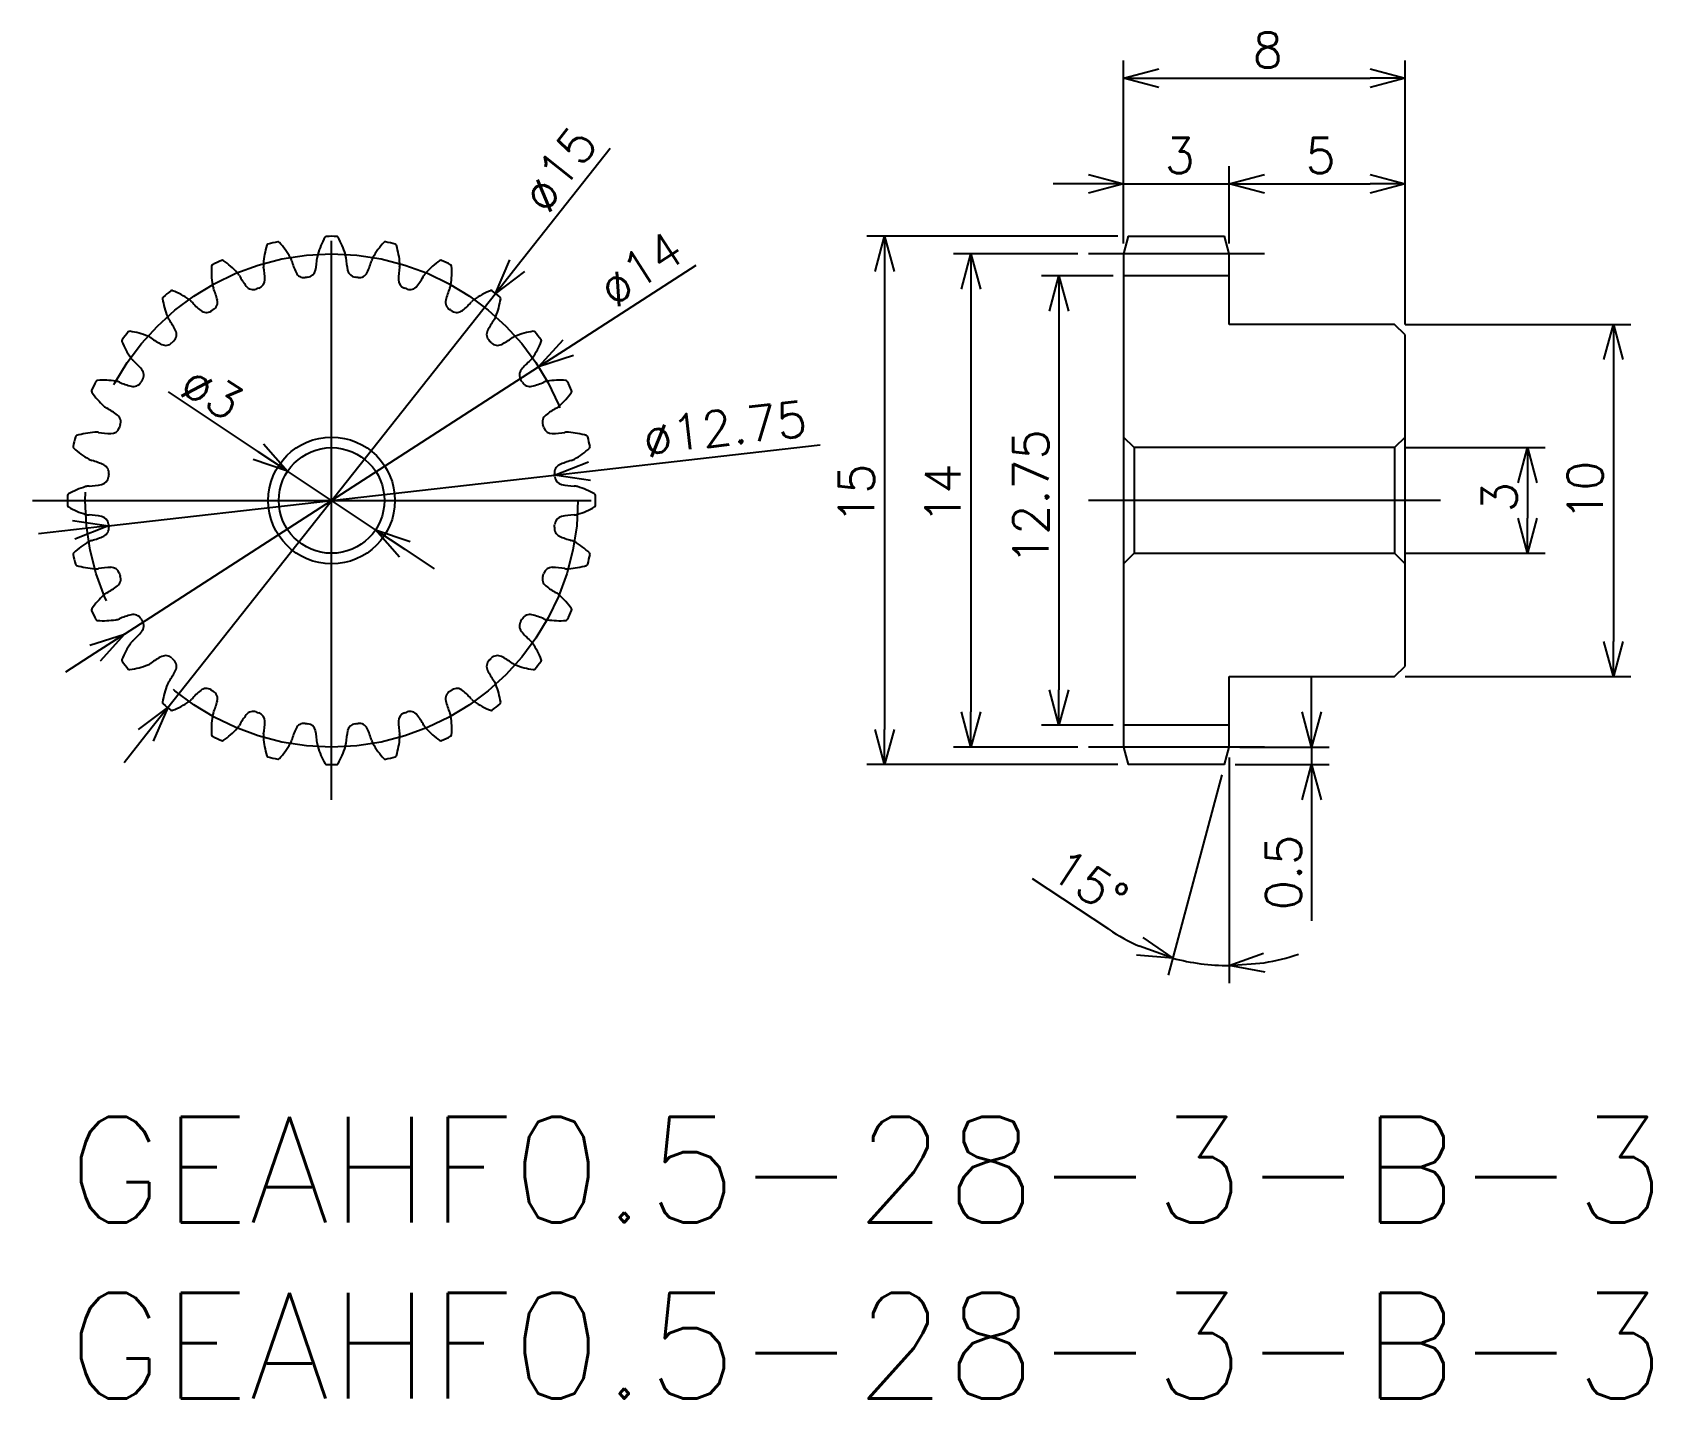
# Model space of a CAD drawing. Extents: x -1 to 45, y -8 to 30.8.
import ezdxf

# ---------------------------------------------------------------- set-up
doc = ezdxf.new("R2010")
doc.units = 0
doc.header["$LTSCALE"] = 0.5
doc.header["$PDMODE"] = 35
doc.linetypes.add('CENTER', pattern=[50.8, 31.75, -6.35, 6.35, -6.35])
doc.layers.get('0').update_dxf_attribs({"linetype": 'CONTINUOUS'})
doc.layers.get('DEFPOINTS').update_dxf_attribs({"linetype": 'CONTINUOUS'})
for name, color, linetype in [('MSM_CENTER', 1, 'CENTER'), ('MSM_CONTINUOUS', 7, 'CONTINUOUS'), ('MSM_DIMENSION', 2, 'CONTINUOUS'), ('MSM_PART_NUMBER', 7, 'CONTINUOUS')]:
    doc.layers.add(name, color=color, linetype=linetype)
doc.styles.get("Standard").update_dxf_attribs({"font": 'txt.shx', "height": 1, "bigfont": 'bigfont.shx'})
doc.dimstyles.new('MISUMI', dxfattribs={"dimtxt": 3, "dimasz": 1, "dimexe": 0.5, "dimexo": 0.3, "dimgap": 0.3, "dimtad": 3, "dimblk": 'OPEN30', "dimcen": 2.5, "dimclrd": 256, "dimclre": 256, "dimclrt": 256, "dimazin": 3, "dimtfac": 1, "dimtmove": 0, "dimatfit": 3})

# ---------------------------------------------------------------- blocks, each defined once
blk = doc.blocks.new('_OPEN30')
at = {"color": 0, "linetype": 'BYBLOCK'}
for p, q in [((-1, 0.268), (0, 0)), ((0, 0), (-1, -0.268)), ((0, 0), (-1, 0))]:
    blk.add_line(p, q, dxfattribs=at)
blk = doc.blocks.new('*D47')
at = {"layer": 'DEFPOINTS', "color": 0}
for p in [(13.834, 18.219), (1.166, 16.781)]:
    blk.add_point(p, dxfattribs=at)
at = {"layer": 'MSM_DIMENSION'}
for p, q in [((14.828, 18.332), (21.377, 19.076)), ((1.166, 16.781), (13.834, 18.219)), ((0.172, 16.668), (-0.822, 16.555))]:
    blk.add_line(p, q, dxfattribs=at)
for p, rotation in [((13.834, 18.219), 186.4791100140322), ((1.166, 16.781), 6.47911001403217)]:
    blk.add_blockref('_OPEN30', p, dxfattribs=dict(at, rotation=rotation))
at = {"layer": 'MSM_DIMENSION', "linetype": 'CONTINUOUS'}
blk.add_text('ø12.75', height=1, rotation=6.4791, dxfattribs=at).set_placement((16.409, 18.814))
blk = doc.blocks.new('*D48')
at = {"layer": 'DEFPOINTS', "color": 0}
for p in [(13.382, 21.295), (1.618, 13.705)]:
    blk.add_point(p, dxfattribs=at)
at = {"layer": 'MSM_DIMENSION'}
for p, q in [((14.223, 21.837), (17.854, 24.179)), ((1.618, 13.705), (13.382, 21.295)), ((0.777, 13.163), (-0.063, 12.621))]:
    blk.add_line(p, q, dxfattribs=at)
for p, rotation in [((13.382, 21.295), 212.824798467498), ((1.618, 13.705), 32.82479846749797)]:
    blk.add_blockref('_OPEN30', p, dxfattribs=dict(at, rotation=rotation))
at = {"layer": 'MSM_DIMENSION', "linetype": 'CONTINUOUS'}
blk.add_text('ø14', height=1, rotation=32.8248, dxfattribs=at).set_placement((15.478, 23.004))
blk = doc.blocks.new('*D49')
at = {"layer": 'DEFPOINTS', "color": 0}
for p in [(12.154, 23.381), (2.846, 11.619)]:
    blk.add_point(p, dxfattribs=at)
at = {"layer": 'MSM_DIMENSION'}
for p, q in [((12.775, 24.165), (15.417, 27.504)), ((2.846, 11.619), (12.154, 23.381)), ((2.225, 10.835), (1.605, 10.051))]:
    blk.add_line(p, q, dxfattribs=at)
for p, rotation in [((12.154, 23.381), 231.6422962013465), ((2.846, 11.619), 51.64229620134647)]:
    blk.add_blockref('_OPEN30', p, dxfattribs=dict(at, rotation=rotation))
at = {"layer": 'MSM_DIMENSION', "linetype": 'CONTINUOUS'}
blk.add_text('ø15', height=1, rotation=51.6423, dxfattribs=at).set_placement((13.548, 25.626))
blk = doc.blocks.new('*D55')
at = {"layer": 'DEFPOINTS', "color": 0}
for p in [(33, 26.492), (30, 24.5), (33, 24.5)]:
    blk.add_point(p, dxfattribs=at)
at = {"layer": 'MSM_DIMENSION'}
for p, q in [((30, 24.8), (30, 26.992)), ((33, 24.8), (33, 26.992)), ((29, 26.492), (28, 26.492)), ((30, 26.492), (33, 26.492)), ((34, 26.492), (35, 26.492))]:
    blk.add_line(p, q, dxfattribs=at)
blk.add_blockref('_OPEN30', (30, 26.492), dxfattribs=at)
at = {"layer": 'MSM_DIMENSION', "rotation": 180}
blk.add_blockref('_OPEN30', (33, 26.492), dxfattribs=at)
at = {"layer": 'MSM_DIMENSION', "linetype": 'CONTINUOUS'}
blk.add_text('3', height=1, dxfattribs=at).set_placement((31.167, 26.792))
blk = doc.blocks.new('*D56')
at = {"layer": 'DEFPOINTS', "color": 0}
for p in [(38, 26.492), (33, 24.5), (38, 22.2)]:
    blk.add_point(p, dxfattribs=at)
at = {"layer": 'MSM_DIMENSION'}
for p, q in [((33, 24.8), (33, 26.992)), ((38, 22.5), (38, 26.992)), ((34, 26.492), (37, 26.492))]:
    blk.add_line(p, q, dxfattribs=at)
at = {"layer": 'MSM_DIMENSION', "rotation": 180}
blk.add_blockref('_OPEN30', (33, 26.492), dxfattribs=at)
at = {"layer": 'MSM_DIMENSION'}
blk.add_blockref('_OPEN30', (38, 26.492), dxfattribs=at)
at = {"layer": 'MSM_DIMENSION', "linetype": 'CONTINUOUS'}
blk.add_text('5', height=1, dxfattribs=at).set_placement((35.167, 26.792))
blk = doc.blocks.new('*D58')
at = {"layer": 'DEFPOINTS', "color": 0}
for p in [(38, 29.49), (30, 24.5), (38, 22.2)]:
    blk.add_point(p, dxfattribs=at)
at = {"layer": 'MSM_DIMENSION'}
for p, q in [((30, 24.8), (30, 29.99)), ((38, 22.5), (38, 29.99)), ((31, 29.49), (37, 29.49))]:
    blk.add_line(p, q, dxfattribs=at)
at = {"layer": 'MSM_DIMENSION', "rotation": 180}
blk.add_blockref('_OPEN30', (30, 29.49), dxfattribs=at)
at = {"layer": 'MSM_DIMENSION'}
blk.add_blockref('_OPEN30', (38, 29.49), dxfattribs=at)
at = {"layer": 'MSM_DIMENSION', "linetype": 'CONTINUOUS'}
blk.add_text('8', height=1, dxfattribs=at).set_placement((33.667, 29.79))
blk = doc.blocks.new('*D59')
at = {"layer": 'DEFPOINTS', "color": 0}
for p in [(30, 23.875), (28.164, 11.125), (30, 11.125)]:
    blk.add_point(p, dxfattribs=at)
at = {"layer": 'MSM_DIMENSION'}
for p, q in [((29.7, 23.875), (27.664, 23.875)), ((28.164, 22.875), (28.164, 12.125)), ((29.7, 11.125), (27.664, 11.125))]:
    blk.add_line(p, q, dxfattribs=at)
for p, rotation in [((28.164, 23.875), 90), ((28.164, 11.125), 270)]:
    blk.add_blockref('_OPEN30', p, dxfattribs=dict(at, rotation=rotation))
at = {"layer": 'MSM_DIMENSION', "linetype": 'CONTINUOUS'}
blk.add_text('12.75', height=1, rotation=90, dxfattribs=at).set_placement((27.864, 15.667))
blk = doc.blocks.new('*D60')
at = {"layer": 'DEFPOINTS', "color": 0}
for p in [(29, 24.5), (25.664, 10.5), (29, 10.5)]:
    blk.add_point(p, dxfattribs=at)
at = {"layer": 'MSM_DIMENSION'}
for p, q in [((28.7, 24.5), (25.164, 24.5)), ((25.664, 23.5), (25.664, 11.5)), ((28.7, 10.5), (25.164, 10.5))]:
    blk.add_line(p, q, dxfattribs=at)
for p, rotation in [((25.664, 24.5), 90), ((25.664, 10.5), 270)]:
    blk.add_blockref('_OPEN30', p, dxfattribs=dict(at, rotation=rotation))
at = {"layer": 'MSM_DIMENSION', "linetype": 'CONTINUOUS'}
blk.add_text('14', height=1, rotation=90, dxfattribs=at).set_placement((25.364, 16.833))
blk = doc.blocks.new('*D61')
at = {"layer": 'DEFPOINTS', "color": 0}
for p in [(30.134, 25), (23.21, 10), (30.134, 10)]:
    blk.add_point(p, dxfattribs=at)
at = {"layer": 'MSM_DIMENSION'}
for p, q in [((29.834, 25), (22.71, 25)), ((23.21, 24), (23.21, 11)), ((29.834, 10), (22.71, 10))]:
    blk.add_line(p, q, dxfattribs=at)
for p, rotation in [((23.21, 25), 90), ((23.21, 10), 270)]:
    blk.add_blockref('_OPEN30', p, dxfattribs=dict(at, rotation=rotation))
at = {"layer": 'MSM_DIMENSION', "linetype": 'CONTINUOUS'}
blk.add_text('15', height=1, rotation=90, dxfattribs=at).set_placement((22.91, 16.833))
blk = doc.blocks.new('*D62')
at = {"layer": 'DEFPOINTS', "color": 0}
for p in [(37.7, 19), (37.7, 16), (41.475, 16)]:
    blk.add_point(p, dxfattribs=at)
at = {"layer": 'MSM_DIMENSION'}
for p, q in [((38, 19), (41.975, 19)), ((41.475, 18), (41.475, 17)), ((38, 16), (41.975, 16))]:
    blk.add_line(p, q, dxfattribs=at)
for p, rotation in [((41.475, 19), 90), ((41.475, 16), 270)]:
    blk.add_blockref('_OPEN30', p, dxfattribs=dict(at, rotation=rotation))
at = {"layer": 'MSM_DIMENSION', "linetype": 'CONTINUOUS'}
blk.add_text('3', height=1, rotation=90, dxfattribs=at).set_placement((41.175, 17.167))
blk = doc.blocks.new('*D63')
at = {"layer": 'DEFPOINTS', "color": 0}
for p in [(37.7, 22.5), (37.7, 12.5), (43.913, 12.5)]:
    blk.add_point(p, dxfattribs=at)
at = {"layer": 'MSM_DIMENSION'}
for p, q in [((38, 22.5), (44.413, 22.5)), ((43.913, 21.5), (43.913, 13.5)), ((38, 12.5), (44.413, 12.5))]:
    blk.add_line(p, q, dxfattribs=at)
for p, rotation in [((43.913, 22.5), 90), ((43.913, 12.5), 270)]:
    blk.add_blockref('_OPEN30', p, dxfattribs=dict(at, rotation=rotation))
at = {"layer": 'MSM_DIMENSION', "linetype": 'CONTINUOUS'}
blk.add_text('10', height=1, rotation=90, dxfattribs=at).set_placement((43.613, 16.917))
blk = doc.blocks.new('*D97')
at = {"layer": 'DEFPOINTS', "color": 0}
for p in [(33, 10.5), (32.866, 10), (35.34, 10)]:
    blk.add_point(p, dxfattribs=at)
at = {"layer": 'MSM_DIMENSION'}
for p, q in [((35.34, 11.5), (35.34, 12.5)), ((33.3, 10.5), (35.84, 10.5)), ((35.34, 10.5), (35.34, 10)), ((33.166, 10), (35.84, 10)), ((35.34, 9), (35.34, 5.567))]:
    blk.add_line(p, q, dxfattribs=at)
for p, rotation in [((35.34, 10.5), 270), ((35.34, 10), 90)]:
    blk.add_blockref('_OPEN30', p, dxfattribs=dict(at, rotation=rotation))
at = {"layer": 'MSM_DIMENSION', "linetype": 'CONTINUOUS'}
blk.add_text('0.5', height=1, rotation=90, dxfattribs=at).set_placement((35.04, 5.867))
blk = doc.blocks.new('*D98')
at = {"layer": 'DEFPOINTS', "color": 0}
for p in [(33, 12.5), (33, 10.5), (33, 10.5), (32.866, 10), (32.459, 4.318)]:
    blk.add_point(p, dxfattribs=at)
at = {"layer": 'MSM_DIMENSION'}
for p, q in [((33, 10.2), (33, 3.795)), ((32.788, 9.71), (31.265, 4.023)), ((29.576, 5.325), (27.408, 6.759))]:
    blk.add_line(p, q, dxfattribs=at)
for start, end in [(236.5137, 245.7568), (279.2432, 288.4863), (255, 270)]:
    blk.add_arc((33, 10.5), 6.205, start, end, dxfattribs=at)
for p, rotation in [((31.394, 4.506), 340.3784159040306), ((33, 4.295), 184.6215840959696)]:
    blk.add_blockref('_OPEN30', p, dxfattribs=dict(at, rotation=rotation))
at = {"layer": 'MSM_DIMENSION', "linetype": 'CONTINUOUS'}
blk.add_text('15°', height=1, rotation=326.5137, dxfattribs=at).set_placement((27.824, 6.844))
blk = doc.blocks.new('*D99')
at = {"layer": 'DEFPOINTS', "color": 0}
for p in [(6.251, 18.331), (8.749, 16.669)]:
    blk.add_point(p, dxfattribs=at)
at = {"layer": 'MSM_DIMENSION'}
for p, q in [((5.419, 18.885), (2.865, 20.584)), ((8.749, 16.669), (6.251, 18.331)), ((9.581, 16.115), (10.414, 15.561))]:
    blk.add_line(p, q, dxfattribs=at)
for p, rotation in [((6.251, 18.331), 326.3632216644561), ((8.749, 16.669), 146.3632216644561)]:
    blk.add_blockref('_OPEN30', p, dxfattribs=dict(at, rotation=rotation))
at = {"layer": 'MSM_DIMENSION', "linetype": 'CONTINUOUS'}
blk.add_text('ø3', height=1, rotation=326.3632, dxfattribs=at).set_placement((3.143, 20.639))

msp = doc.modelspace()

# ---------------------------------------------------------------- linework, layer by layer
at = {"layer": 'MSM_CENTER'}
for p, q in [((7.5, 9), (7.5, 26)), ((34, 24.5), (29, 24.5)), ((-1, 17.5), (16, 17.5)), ((39, 17.5), (29, 17.5)), ((34, 10.5), (29, 10.5))]:
    msp.add_line(p, q, dxfattribs=at)
msp.add_circle((7.5, 17.5), 7, dxfattribs=at)
at = {"layer": 'MSM_CONTINUOUS'}
for p, q in [((30.134, 25), (30, 24.5)), ((30.134, 25), (32.866, 25)), ((33, 24.5), (32.866, 25)), ((30, 24.5), (30, 10.5)), ((33, 22.5), (33, 24.5)), ((33, 23.875), (30, 23.875)), ((37.7, 22.5), (33, 22.5)), ((38, 22.2), (37.7, 22.5)), ((38, 12.8), (38, 22.2)), ((30.3, 19), (30, 19.3)), ((30.3, 19), (30.3, 16)), ((37.7, 19), (30.3, 19)), ((38, 19.3), (37.7, 19)), ((37.7, 19), (37.7, 16)), ((30, 15.7), (30.3, 16)), ((30.3, 16), (37.7, 16)), ((37.7, 16), (38, 15.7)), ((33, 10.5), (33, 12.5)), ((33, 12.5), (37.7, 12.5)), ((37.7, 12.5), (38, 12.8)), ((33, 11.125), (30, 11.125)), ((30, 10.5), (30.134, 10)), ((32.866, 10), (33, 10.5)), ((32.866, 10), (30.134, 10))]:
    msp.add_line(p, q, dxfattribs=at)
for radius in [1.8, 1.5]:
    msp.add_circle((7.5, 17.5), radius, dxfattribs=at)
for centre, radius, start, end in [((7.5, 17.5), 7.5, 101.7752, 103.9391), ((5.98, 24.793), 0.05, 42.6218, 101.7752), ((9.341, 23.815), 2.333, 150.2353, 163.2143), ((7.359, 24.949), 0.05, 91.082, 150.2353), ((7.5, 17.5), 7.5, 88.918, 91.082), ((7.641, 24.949), 0.05, 29.7646, 88.918), ((5.659, 23.815), 2.333, 16.7857, 29.7647), ((9.02, 24.793), 0.05, 78.2248, 137.3782), ((7.5, 17.5), 7.5, 76.0609, 78.2248), ((7.89, 24.067), 2.333, 163.0925, 176.0714), ((5.705, 24.731), 0.05, 103.9391, 163.0925), ((4.299, 23.247), 2.333, 29.6429, 42.6218), ((5.971, 24.198), 0.41, 15.4718, 29.6429), ((4.939, 24.488), 2.154, 347.884, 357.3854), ((7.5, 24.371), 0.41, 163.2143, 177.3854), ((7.5, 24.371), 0.41, 2.6146, 16.7857), ((10.061, 24.488), 2.154, 182.6146, 192.116), ((9.029, 24.198), 0.41, 150.3571, 164.5282), ((10.701, 23.247), 2.333, 137.3782, 150.3571), ((9.295, 24.731), 0.05, 16.9075, 76.0609), ((7.11, 24.067), 2.333, 3.9286, 16.9075), ((6.419, 23.989), 2.333, 175.9496, 188.9286), ((4.141, 24.15), 0.05, 116.7963, 175.9496), ((7.5, 17.5), 7.5, 114.6323, 116.7963), ((4.395, 24.272), 0.05, 55.4789, 114.6323), ((3.101, 22.391), 2.333, 42.5, 55.4789), ((4.519, 23.69), 0.41, 28.3289, 42.5), ((5.971, 24.198), 0.41, 176.0714, 190.2425), ((3.448, 23.742), 2.154, 0.7411, 10.2425), ((8.442, 24.882), 2.154, 195.4717, 204.9732), ((6.716, 24.078), 0.25, 204.9732, 276.7945), ((6.8, 24.088), 0.25, 276.0626, 347.884), ((8.2, 24.088), 0.25, 192.116, 263.9374), ((8.284, 24.078), 0.25, 263.2055, 335.0269), ((6.558, 24.882), 2.154, 335.0269, 344.5283), ((11.552, 23.742), 2.154, 169.7575, 179.2589), ((9.029, 24.198), 0.41, 349.7575, 3.9286), ((10.481, 23.69), 0.41, 137.5, 151.6711), ((11.899, 22.391), 2.333, 124.5211, 137.5), ((10.605, 24.272), 0.05, 65.3677, 124.5211), ((7.5, 17.5), 7.5, 63.2037, 65.3677), ((10.859, 24.15), 0.05, 4.0503, 63.2037), ((8.581, 23.989), 2.333, 351.0714, 4.0504), ((2.966, 23.411), 0.05, 68.3361, 127.4895), ((4.519, 23.69), 0.41, 188.9286, 203.0997), ((2.161, 22.684), 2.154, 13.5983, 23.0997), ((6.776, 24.907), 2.154, 208.3289, 217.8303), ((5.272, 23.739), 0.25, 217.8303, 289.6517), ((7.5, 17.5), 6.375, 108.9198, 109.6517), ((5.352, 23.767), 0.25, 288.9198, 0.7411), ((7.5, 17.5), 6.375, 96.0626, 96.7945), ((7.5, 17.5), 6.375, 83.2055, 83.9374), ((9.648, 23.767), 0.25, 179.2589, 251.0802), ((7.5, 17.5), 6.375, 70.3483, 71.0802), ((9.728, 23.739), 0.25, 250.3483, 322.1697), ((8.224, 24.907), 2.154, 322.1697, 331.6711), ((12.839, 22.684), 2.154, 156.9003, 166.4017), ((10.481, 23.69), 0.41, 336.9003, 351.0714), ((12.034, 23.411), 0.05, 52.5106, 111.6639), ((2.746, 23.236), 0.05, 129.6534, 188.8068), ((5.002, 23.585), 2.333, 188.8068, 201.7857), ((7.5, 17.5), 7.5, 127.4895, 129.6534), ((2.123, 21.289), 2.333, 55.3571, 68.3361), ((3.216, 22.872), 0.41, 41.186, 55.3572), ((5.146, 24.56), 2.154, 221.186, 230.6874), ((4.011, 23.132), 0.25, 301.7769, 13.5983), ((10.989, 23.132), 0.25, 166.4017, 238.2231), ((9.854, 24.56), 2.154, 309.3126, 318.814), ((11.784, 22.872), 0.41, 124.6428, 138.814), ((12.877, 21.289), 2.333, 111.6639, 124.6429), ((7.5, 17.5), 7.5, 50.3466, 52.5105), ((9.998, 23.585), 2.333, 338.2143, 351.1932), ((12.254, 23.236), 0.05, 351.1932, 50.3466), ((3.216, 22.872), 0.41, 201.7857, 215.9568), ((1.141, 21.366), 2.154, 26.4554, 35.9568), ((3.94, 23.087), 0.25, 230.6874, 302.5088), ((7.5, 17.5), 6.375, 121.7769, 122.5088), ((7.5, 17.5), 6.375, 57.4912, 58.2231), ((11.06, 23.087), 0.25, 237.4912, 309.3126), ((13.859, 21.366), 2.154, 144.0432, 153.5446), ((11.784, 22.872), 0.41, 324.0432, 338.2143), ((7.5, 17.5), 7.5, 140.3466, 142.5105), ((1.764, 22.254), 0.05, 81.1932, 140.3466), ((1.415, 19.998), 2.333, 68.2143, 81.1932), ((2.128, 21.784), 0.41, 54.0432, 68.2143), ((3.634, 23.859), 2.154, 234.0432, 243.5446), ((2.845, 22.214), 0.25, 314.634, 26.4554), ((12.155, 22.214), 0.25, 153.5446, 225.366), ((11.366, 23.859), 2.154, 296.4554, 305.9568), ((12.872, 21.784), 0.41, 111.7857, 125.9568), ((13.585, 19.998), 2.333, 98.8068, 111.7857), ((13.236, 22.254), 0.05, 39.6534, 98.8068), ((7.5, 17.5), 7.5, 37.4895, 39.6534), ((1.589, 22.034), 0.05, 142.5105, 201.6639), ((3.711, 22.877), 2.333, 201.6639, 214.6429), ((2.786, 22.155), 0.25, 243.5446, 315.366), ((7.5, 17.5), 6.375, 134.634, 135.366), ((7.5, 17.5), 6.375, 44.634, 45.366), ((12.214, 22.155), 0.25, 224.634, 296.4554), ((11.289, 22.877), 2.333, 325.3571, 338.3361), ((13.411, 22.034), 0.05, 338.3361, 37.4895), ((2.128, 21.784), 0.41, 214.6428, 228.814), ((0.44, 19.854), 2.154, 39.3126, 48.814), ((1.913, 21.06), 0.25, 327.4912, 39.3126), ((13.087, 21.06), 0.25, 140.6874, 212.5088), ((14.56, 19.854), 2.154, 131.186, 140.6874), ((12.872, 21.784), 0.41, 311.186, 325.3572), ((7.5, 17.5), 7.5, 153.2037, 155.3677), ((0.85, 20.859), 0.05, 94.0503, 153.2037), ((1.011, 18.581), 2.333, 81.0714, 94.0504), ((1.31, 20.481), 0.41, 66.9003, 81.0714), ((2.316, 22.839), 2.154, 246.9003, 256.4017), ((1.868, 20.989), 0.25, 256.4017, 328.2231), ((7.5, 17.5), 6.375, 147.4912, 148.2231), ((7.5, 17.5), 6.375, 31.7769, 32.5088), ((13.132, 20.989), 0.25, 211.7769, 283.5983), ((12.684, 22.839), 2.154, 283.5983, 293.0997), ((13.69, 20.481), 0.41, 98.9286, 113.0997), ((13.989, 18.581), 2.333, 85.9496, 98.9286), ((14.15, 20.859), 0.05, 26.7962, 85.9496), ((7.5, 17.5), 7.5, 24.6323, 26.7963), ((0.728, 20.605), 0.05, 155.3677, 214.5211), ((2.609, 21.899), 2.333, 214.5211, 227.5), ((12.391, 21.899), 2.333, 312.5, 325.4789), ((14.272, 20.605), 0.05, 325.4789, 24.6323), ((1.31, 20.481), 0.41, 227.5, 241.6711), ((0.093, 18.224), 2.154, 52.1697, 61.6711), ((1.261, 19.728), 0.25, 340.3483, 52.1697), ((13.739, 19.728), 0.25, 127.8303, 199.6517), ((14.907, 18.224), 2.154, 118.3289, 127.8303), ((13.69, 20.481), 0.41, 298.3289, 312.5), ((0.269, 19.295), 0.05, 106.9075, 166.0609), ((0.933, 17.11), 2.333, 93.9286, 106.9075), ((0.802, 19.029), 0.41, 79.7575, 93.9286), ((1.258, 21.552), 2.154, 259.7575, 269.2589), ((1.233, 19.648), 0.25, 269.2589, 341.0802), ((7.5, 17.5), 6.375, 160.3483, 161.0802), ((7.5, 17.5), 6.375, 18.9198, 19.6517), ((13.767, 19.648), 0.25, 198.9198, 270.7411), ((13.742, 21.552), 2.154, 270.7411, 280.2425), ((14.198, 19.029), 0.41, 86.0714, 100.2425), ((14.067, 17.11), 2.333, 73.0925, 86.0714), ((14.731, 19.295), 0.05, 13.9391, 73.0925), ((0.207, 19.02), 0.05, 168.2248, 227.3782), ((7.5, 17.5), 7.5, 166.0609, 168.2248), ((1.753, 20.701), 2.333, 227.3782, 240.3571), ((13.247, 20.701), 2.333, 299.6429, 312.6218), ((7.5, 17.5), 7.5, 11.7752, 13.9391), ((14.793, 19.02), 0.05, 312.6218, 11.7752), ((0.802, 19.029), 0.41, 240.3571, 254.5282), ((0.118, 16.558), 2.154, 65.0268, 74.5283), ((0.922, 18.284), 0.25, 353.2055, 65.0268), ((14.078, 18.284), 0.25, 114.9731, 186.7945), ((14.882, 16.558), 2.154, 105.4717, 114.9731), ((14.198, 19.029), 0.41, 285.4718, 299.6429), ((0.512, 20.061), 2.154, 272.6146, 282.116), ((0.912, 18.2), 0.25, 282.116, 353.9374), ((7.5, 17.5), 6.375, 173.2055, 173.9374), ((7.5, 17.5), 6.375, 6.0626, 6.7945), ((14.088, 18.2), 0.25, 186.0626, 257.884), ((14.488, 20.061), 2.154, 257.884, 267.3854), ((7.5, 17.5), 7.5, 178.918, 181.082), ((0.051, 17.641), 0.05, 119.7646, 178.918), ((1.185, 15.659), 2.333, 106.7857, 119.7647), ((0.629, 17.5), 0.41, 92.6146, 106.7857), ((14.371, 17.5), 0.41, 73.2143, 87.3854), ((13.815, 15.659), 2.333, 60.2353, 73.2143), ((14.949, 17.641), 0.05, 1.082, 60.2353), ((7.5, 17.5), 7.5, 358.918, 1.082), ((0.051, 17.359), 0.05, 181.082, 240.2353), ((1.185, 19.341), 2.333, 240.2353, 253.2143), ((0.629, 17.5), 0.41, 253.2143, 267.3854), ((0.512, 14.939), 2.154, 77.884, 87.3854), ((0.912, 16.8), 0.25, 6.0626, 77.884), ((14.088, 16.8), 0.25, 102.116, 173.9374), ((14.488, 14.939), 2.154, 92.6146, 102.116), ((14.371, 17.5), 0.41, 272.6146, 286.7857), ((13.815, 19.341), 2.333, 286.7857, 299.7647), ((14.949, 17.359), 0.05, 299.7646, 358.918), ((0.922, 16.716), 0.25, 294.9732, 6.7945), ((7.5, 17.5), 6.375, 186.0626, 186.7945), ((14.078, 16.716), 0.25, 173.2055, 245.0268), ((7.5, 17.5), 6.375, 353.2055, 353.9374), ((1.753, 14.299), 2.333, 119.6429, 132.6218), ((0.802, 15.971), 0.41, 105.4718, 119.6429), ((0.118, 18.442), 2.154, 285.4717, 294.9732), ((14.882, 18.442), 2.154, 245.0269, 254.5283), ((14.198, 15.971), 0.41, 60.3571, 74.5282), ((13.247, 14.299), 2.333, 47.3782, 60.3571), ((0.207, 15.98), 0.05, 132.6218, 191.7752), ((7.5, 17.5), 7.5, 191.7752, 193.9391), ((0.269, 15.705), 0.05, 193.9391, 253.0925), ((0.933, 17.89), 2.333, 253.0925, 266.0714), ((14.067, 17.89), 2.333, 273.9286, 286.9075), ((14.731, 15.705), 0.05, 286.9075, 346.0609), ((7.5, 17.5), 7.5, 346.0609, 348.2248), ((14.793, 15.98), 0.05, 348.2248, 47.3782), ((0.802, 15.971), 0.41, 266.0714, 280.2425), ((1.258, 13.448), 2.154, 90.7411, 100.2425), ((1.233, 15.352), 0.25, 18.9198, 90.7411), ((1.261, 15.272), 0.25, 307.8303, 19.6517), ((7.5, 17.5), 6.375, 198.9198, 199.6517), ((13.739, 15.272), 0.25, 160.3483, 232.1697), ((7.5, 17.5), 6.375, 340.3483, 341.0802), ((13.767, 15.352), 0.25, 89.2589, 161.0802), ((13.742, 13.448), 2.154, 79.7575, 89.2589), ((14.198, 15.971), 0.41, 259.7575, 273.9286), ((2.609, 13.101), 2.333, 132.5, 145.4789), ((1.31, 14.519), 0.41, 118.3289, 132.5), ((0.093, 16.776), 2.154, 298.3289, 307.8303), ((14.907, 16.776), 2.154, 232.1697, 241.6711), ((13.69, 14.519), 0.41, 47.5, 61.6711), ((12.391, 13.101), 2.333, 34.5211, 47.5), ((0.728, 14.395), 0.05, 145.4789, 204.6323), ((7.5, 17.5), 7.5, 204.6323, 206.7963), ((1.868, 14.011), 0.25, 31.7769, 103.5983), ((13.132, 14.011), 0.25, 76.4017, 148.2231), ((7.5, 17.5), 7.5, 333.2037, 335.3677), ((14.272, 14.395), 0.05, 335.3677, 34.5211), ((0.85, 14.141), 0.05, 206.7963, 265.9496), ((1.011, 16.419), 2.333, 265.9496, 278.9286), ((1.31, 14.519), 0.41, 278.9286, 293.0997), ((2.316, 12.161), 2.154, 103.5983, 113.0997), ((7.5, 17.5), 6.375, 211.7769, 212.5088), ((1.913, 13.94), 0.25, 320.6874, 32.5088), ((13.087, 13.94), 0.25, 147.4912, 219.3126), ((7.5, 17.5), 6.375, 327.4912, 328.2231), ((12.684, 12.161), 2.154, 66.9003, 76.4017), ((13.69, 14.519), 0.41, 246.9003, 261.0714), ((13.989, 16.419), 2.333, 261.0714, 274.0504), ((14.15, 14.141), 0.05, 274.0503, 333.2037), ((3.711, 12.123), 2.333, 145.3571, 158.3361), ((2.128, 13.216), 0.41, 131.186, 145.3572), ((0.44, 15.146), 2.154, 311.186, 320.6874), ((14.56, 15.146), 2.154, 219.3126, 228.814), ((12.872, 13.216), 0.41, 34.6428, 48.814), ((11.289, 12.123), 2.333, 21.6639, 34.6429), ((1.589, 12.966), 0.05, 158.3361, 217.4895), ((7.5, 17.5), 7.5, 217.4895, 219.6534), ((2.128, 13.216), 0.41, 291.7857, 305.9568), ((3.634, 11.141), 2.154, 116.4554, 125.9568), ((2.786, 12.845), 0.25, 44.634, 116.4554), ((7.5, 17.5), 6.375, 224.634, 225.366), ((2.845, 12.786), 0.25, 333.5446, 45.366), ((12.155, 12.786), 0.25, 134.634, 206.4554), ((7.5, 17.5), 6.375, 314.634, 315.366), ((12.214, 12.845), 0.25, 63.5446, 135.366), ((11.366, 11.141), 2.154, 54.0432, 63.5446), ((12.872, 13.216), 0.41, 234.0432, 248.2143), ((7.5, 17.5), 7.5, 320.3466, 322.5105), ((13.411, 12.966), 0.05, 322.5105, 21.6639), ((1.764, 12.746), 0.05, 219.6534, 278.8068), ((1.415, 15.002), 2.333, 278.8068, 291.7857), ((1.141, 13.634), 2.154, 324.0432, 333.5446), ((13.859, 13.634), 2.154, 206.4554, 215.9568), ((13.585, 15.002), 2.333, 248.2143, 261.1932), ((13.236, 12.746), 0.05, 261.1932, 320.3466), ((5.002, 11.415), 2.333, 158.2143, 171.1932), ((3.216, 12.128), 0.41, 144.0432, 158.2143), ((5.146, 10.44), 2.154, 129.3126, 138.814), ((3.94, 11.913), 0.25, 57.4912, 129.3126), ((7.5, 17.5), 6.375, 237.4912, 238.2231), ((4.011, 11.868), 0.25, 346.4017, 58.2231), ((10.989, 11.868), 0.25, 121.7769, 193.5983), ((7.5, 17.5), 6.375, 301.7769, 302.5088), ((11.06, 11.913), 0.25, 50.6874, 122.5088), ((9.854, 10.44), 2.154, 41.186, 50.6874), ((11.784, 12.128), 0.41, 21.7857, 35.9568), ((9.998, 11.415), 2.333, 8.8068, 21.7857), ((2.746, 11.764), 0.05, 171.1932, 230.3466), ((7.5, 17.5), 7.5, 230.3466, 232.5105), ((2.966, 11.589), 0.05, 232.5105, 291.6639), ((2.123, 13.711), 2.333, 291.6639, 304.6429), ((3.216, 12.128), 0.41, 304.6428, 318.814), ((2.161, 12.316), 2.154, 336.9003, 346.4017), ((5.272, 11.261), 0.25, 70.3483, 142.1697), ((9.728, 11.261), 0.25, 37.8303, 109.6517), ((12.839, 12.316), 2.154, 193.5983, 203.0997), ((11.784, 12.128), 0.41, 221.186, 235.3572), ((12.877, 13.711), 2.333, 235.3571, 248.3361), ((12.034, 11.589), 0.05, 248.3361, 307.4895), ((7.5, 17.5), 7.5, 307.4895, 309.6534), ((12.254, 11.764), 0.05, 309.6534, 8.8068), ((6.419, 11.011), 2.333, 171.0714, 184.0504), ((4.519, 11.31), 0.41, 156.9003, 171.0714), ((4.519, 11.31), 0.41, 317.5, 331.6711), ((6.776, 10.093), 2.154, 142.1697, 151.6711), ((7.5, 17.5), 6.375, 250.3483, 251.0802), ((5.352, 11.233), 0.25, 359.2589, 71.0802), ((3.448, 11.258), 2.154, 349.7575, 359.2589), ((6.716, 10.922), 0.25, 83.2055, 155.0268), ((7.5, 17.5), 6.375, 263.2055, 263.9374), ((6.8, 10.912), 0.25, 12.116, 83.9374), ((8.2, 10.912), 0.25, 96.0626, 167.884), ((7.5, 17.5), 6.375, 276.0626, 276.7945), ((8.284, 10.922), 0.25, 24.9731, 96.7945), ((9.648, 11.233), 0.25, 108.9198, 180.7411), ((11.552, 11.258), 2.154, 180.7411, 190.2425), ((7.5, 17.5), 6.375, 288.9198, 289.6517), ((8.224, 10.093), 2.154, 28.3289, 37.8303), ((10.481, 11.31), 0.41, 208.3289, 222.5), ((10.481, 11.31), 0.41, 8.9286, 23.0997), ((8.581, 11.011), 2.333, 355.9496, 8.9286), ((4.141, 10.85), 0.05, 184.0503, 243.2037), ((7.5, 17.5), 7.5, 243.2037, 245.3677), ((4.395, 10.728), 0.05, 245.3677, 304.5211), ((3.101, 12.609), 2.333, 304.5211, 317.5), ((5.971, 10.802), 0.41, 169.7575, 183.9286), ((7.89, 10.933), 2.333, 183.9286, 196.9075), ((4.299, 11.753), 2.333, 317.3782, 330.3571), ((5.971, 10.802), 0.41, 330.3571, 344.5282), ((8.442, 10.118), 2.154, 155.0269, 164.5283), ((4.939, 10.512), 2.154, 2.6146, 12.116), ((7.5, 10.629), 0.41, 182.6146, 196.7857), ((7.5, 10.629), 0.41, 343.2143, 357.3854), ((10.061, 10.512), 2.154, 167.884, 177.3854), ((6.558, 10.118), 2.154, 15.4717, 24.9731), ((9.029, 10.802), 0.41, 195.4718, 209.6429), ((10.701, 11.753), 2.333, 209.6429, 222.6218), ((7.11, 10.933), 2.333, 343.0925, 356.0714), ((9.029, 10.802), 0.41, 356.0714, 10.2425), ((11.899, 12.609), 2.333, 222.5, 235.4789), ((10.605, 10.728), 0.05, 235.4789, 294.6323), ((7.5, 17.5), 7.5, 294.6323, 296.7963), ((10.859, 10.85), 0.05, 296.7963, 355.9496), ((5.705, 10.269), 0.05, 196.9075, 256.0609), ((7.5, 17.5), 7.5, 256.0609, 258.2248), ((5.98, 10.207), 0.05, 258.2248, 317.3782), ((9.341, 11.185), 2.333, 196.7857, 209.7647), ((5.659, 11.185), 2.333, 330.2353, 343.2143), ((9.02, 10.207), 0.05, 222.6218, 281.7752), ((7.5, 17.5), 7.5, 281.7752, 283.9391), ((9.295, 10.269), 0.05, 283.9391, 343.0925), ((7.359, 10.051), 0.05, 209.7646, 268.918), ((7.5, 17.5), 7.5, 268.918, 271.082), ((7.641, 10.051), 0.05, 271.082, 330.2353)]:
    msp.add_arc(centre, radius, start, end, dxfattribs=at)

# ---------------------------------------------------------------- texts
at = {"layer": 'MSM_PART_NUMBER', "linetype": 'CONTINUOUS'}
for p in [(0, -3), (0, -8)]:
    msp.add_text('GEAHF0.5-28-3-B-3', height=3, dxfattribs=at).set_placement(p)

# ---------------------------------------------------------------- dimensions: what is measured, and where the dimension line sits
at = {"layer": 'MSM_DIMENSION'}
for base, p1, p2, picture, middle in [((38, 29.49), (30, 24.5), (38, 22.2), '*D58', (34, 30.29)), ((33, 26.492), (30, 24.5), (33, 24.5), '*D55', (31.5, 27.292)), ((38, 26.492), (33, 24.5), (38, 22.2), '*D56', (35.5, 27.292))]:
    dim = msp.add_linear_dim(base=base, p1=p1, p2=p2, dimstyle='MISUMI', dxfattribs=at)
    dim.commit()
    dim.dimension.update_dxf_attribs({"geometry": picture, "text_midpoint": middle})
for p1, p2, picture, middle in [((2.846, 11.619), (12.154, 23.381), '*D49', (14.507, 26.354)), ((1.618, 13.705), (13.382, 21.295), '*D48', (16.621, 23.384)), ((1.166, 16.781), (13.834, 18.219), '*D47', (18.761, 18.779))]:
    dim = msp.add_diameter_dim_2p(p1=p1, p2=p2, dimstyle='MISUMI', dxfattribs=at)
    dim.commit()
    dim.dimension.update_dxf_attribs({"geometry": picture, "text_midpoint": middle, "dimtype": 163})
for base, p1, p2, picture, middle in [((23.21, 10), (30.134, 25), (30.134, 10), '*D61', (22.41, 17.5)), ((25.664, 10.5), (29, 24.5), (29, 10.5), '*D60', (24.864, 17.5)), ((28.164, 11.125), (30, 23.875), (30, 11.125), '*D59', (27.364, 17.5)), ((43.913, 12.5), (37.7, 22.5), (37.7, 12.5), '*D63', (43.113, 17.5)), ((41.475, 16), (37.7, 19), (37.7, 16), '*D62', (40.675, 17.5)), ((35.34, 10), (33, 10.5), (32.866, 10), '*D97', (34.54, 6.783))]:
    dim = msp.add_linear_dim(base=base, p1=p1, p2=p2, angle=90, dimstyle='MISUMI', dxfattribs=at)
    dim.commit()
    dim.dimension.update_dxf_attribs({"geometry": picture, "text_midpoint": middle})
dim = msp.add_diameter_dim_2p(p1=(8.749, 16.669), p2=(6.251, 18.331), dimstyle='MISUMI', override={"dimgap": 0.2}, dxfattribs=at)
dim.commit()
dim.dimension.update_dxf_attribs({"geometry": '*D99', "text_midpoint": (3.726, 20.011), "dimtype": 163})
dim = msp.add_angular_dim_2l(base=(32.459, 4.318), line1=((32.866, 10), (33, 10.5)), line2=((33, 10.5), (33, 12.5)), dimstyle='MISUMI', dxfattribs=at)
dim.commit()
dim.dimension.update_dxf_attribs({"geometry": '*D98', "text_midpoint": (28.933, 6.709)})

doc.saveas('drawing.dxf')
